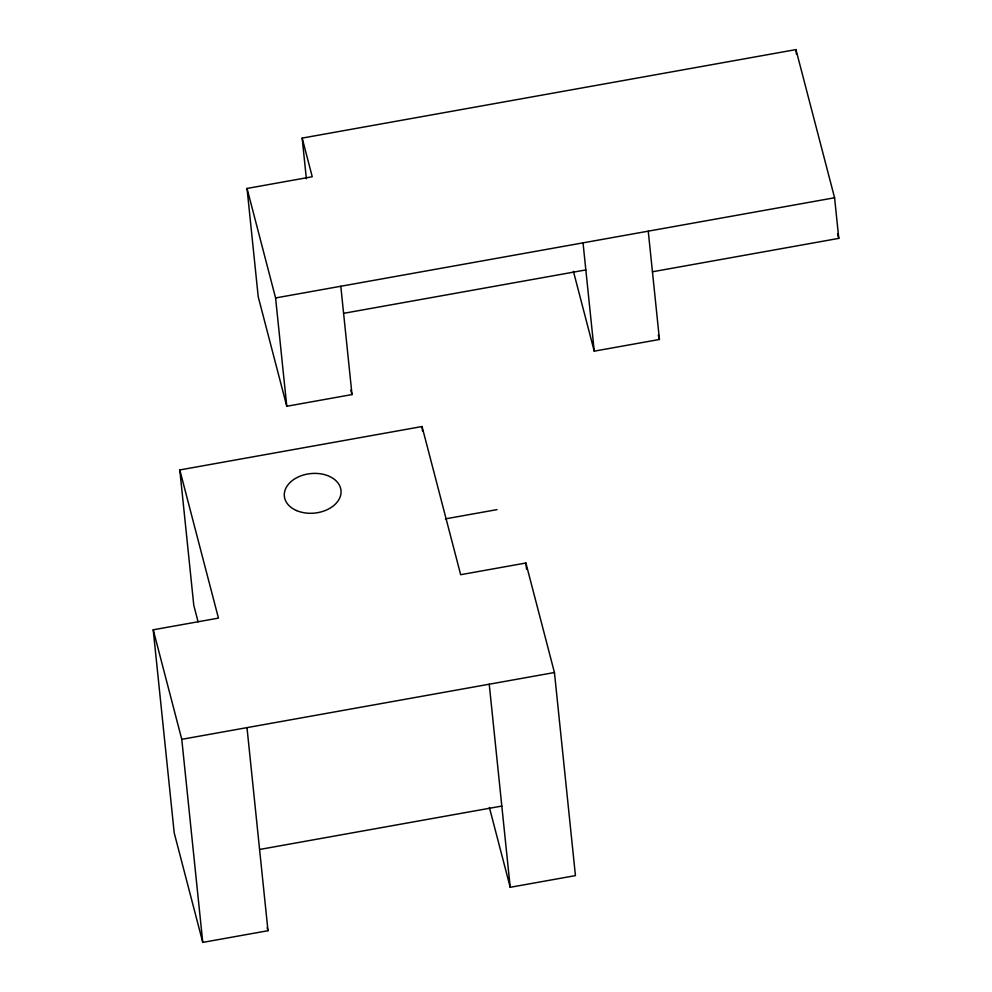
<?xml version="1.0" encoding="UTF-8"?>
<svg xmlns="http://www.w3.org/2000/svg" width="992" height="992" viewBox="0 0 992 992"><rect width="100%" height="100%" fill="white"/><g stroke="black" fill="none" stroke-linecap="round" stroke-linejoin="round"><path stroke-width="1.49" d="M306.367 178.709L302.163 138.099L795.944 49.6L834.582 197.768L838.786 238.378L652.451 271.771M340.802 286.266L351.999 394.568L286.775 406.261L258.218 296.744L247.033 188.443L312.244 176.75L302.163 138.099M247.033 188.443L275.59 297.947L834.582 197.768M343.604 313.336L585.838 269.923M573.413 271.324L594.233 351.156L659.444 339.475L648.247 231.161M198.078 621.798L193.787 605.343L179.8 469.948L422.034 426.535L460.672 574.703L525.884 563.01L554.441 672.526L575.434 875.614L510.21 887.294L489.391 807.463M445.482 518.866L497.042 509.615M246.996 727.632L267.976 930.707L202.765 942.4L174.208 832.883L153.214 629.808L218.438 618.115L179.8 469.948M153.214 629.808L181.772 739.325L554.441 672.526M259.582 849.474L501.816 806.062M837.608 233.889L838.786 238.378M658.291 335.036L659.444 339.475M350.833 390.141L351.999 394.568M267.208 927.756L267.976 930.707M795.944 49.6L796.415 54.114M583.036 242.854L594.233 351.156M525.884 563.01L526.516 569.172M489.23 684.22L510.21 887.294M422.034 426.535L422.505 431.123M275.59 297.947L286.775 406.261M181.772 739.325L202.765 942.4M296.472 510.545A28.483 19.852 -5.9 0 0 340.975 493.508A28.483 19.852 -5.9 0 0 300.576 475.974A28.483 19.852 -5.9 0 0 296.472 510.545"/></g></svg>
